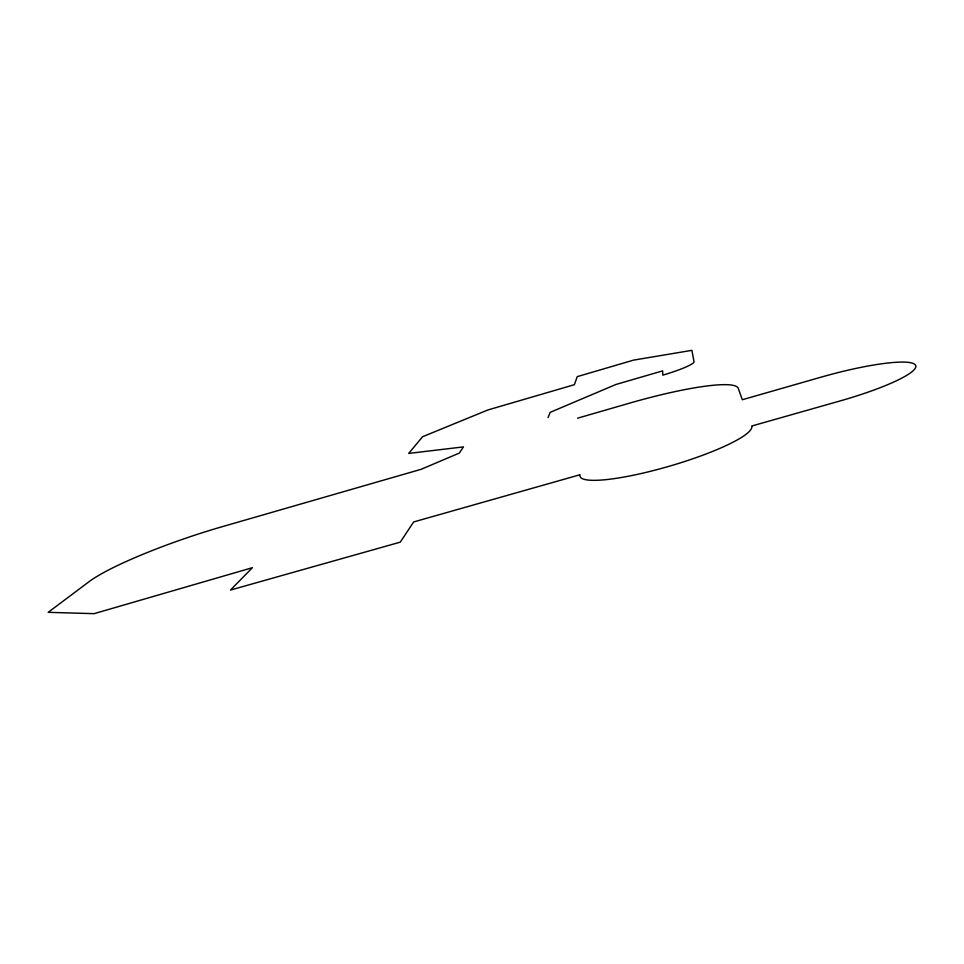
<?xml version="1.0" encoding="UTF-8"?>
<svg xmlns="http://www.w3.org/2000/svg" width="964" height="964" viewBox="0 0 964 964"><rect width="100%" height="100%" fill="white"/><g stroke="black" fill="none" stroke-linecap="round" stroke-linejoin="round"><path stroke-width="1.45" d="M548.046 417.581L550.215 412.327L615.948 384.467L662.654 370.875L662.798 375.141A32.595 4.061 -16.5 0 0 694.02 361.741L691.887 350.342L633.613 360.114L577.243 376.635L574.375 384.696L487.904 409.965L422.594 436.716L408.7 453.417L463.443 446.898L459.358 453.068L421.123 469.311L221.804 526.814A115.15 16.28 -18.9 0 0 89.17 581.605L48.2 612.333L94.123 613.658L252.411 567.688L230.456 590.064L400.265 542.154L413.664 521.946L580.015 474.746A89.447 15.352 -16.3 0 0 666.437 467.046A89.447 15.352 -16.3 0 0 751.703 426.028L839.644 401.072A87.628 14.014 -15.3 0 0 915.342 364.898A87.628 14.014 -15.3 0 0 821.533 377.032L742.316 399.723L738.279 388.408A115.09 17.027 -16.6 0 0 628.865 403.362L577.593 418.183"/></g></svg>
